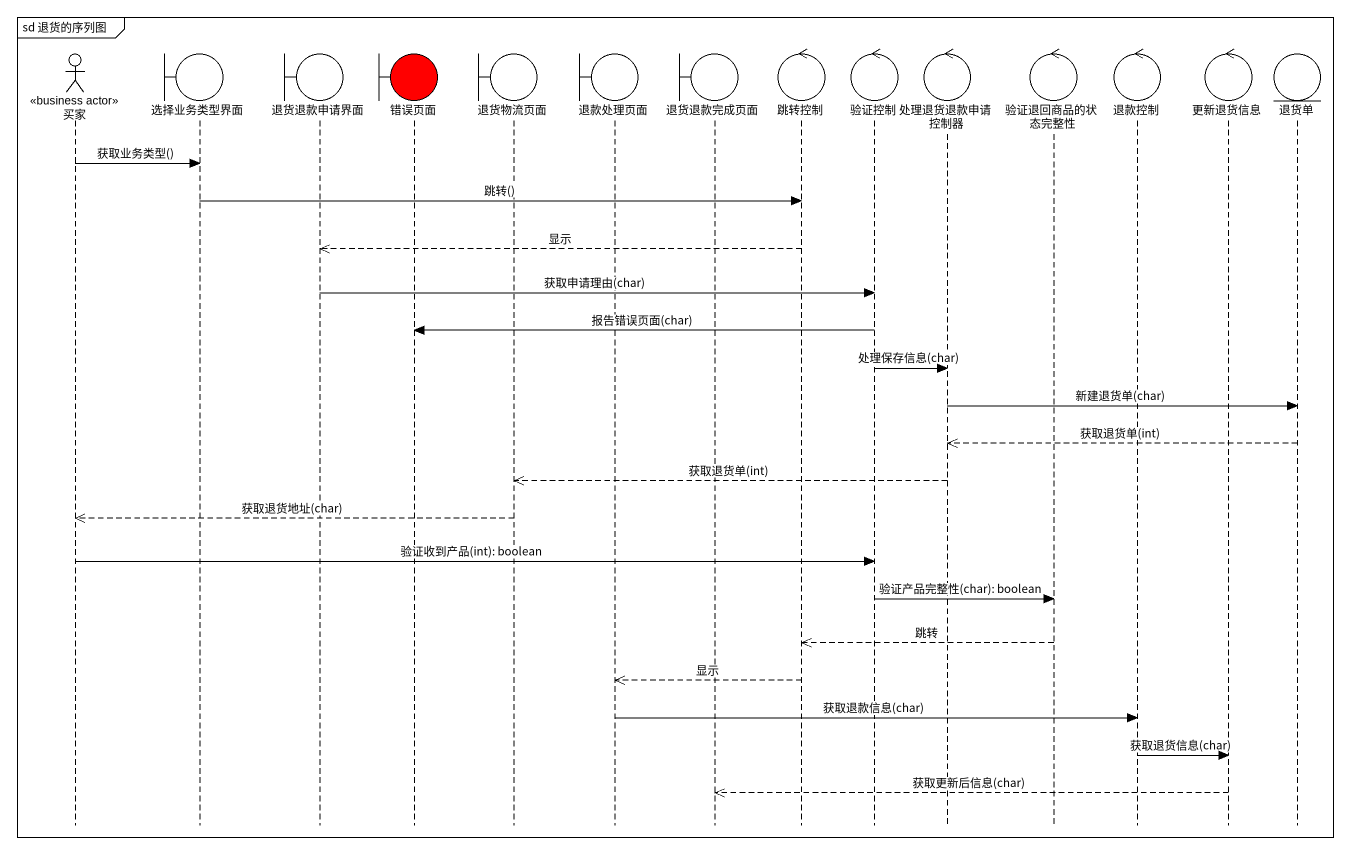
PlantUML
@startuml
mainframe sd 退货的序列图
hide footbox
actor 买家 <<business actor>>
boundary 选择业务类型界面
boundary 退货退款申请界面
boundary 错误页面 #FF0000
boundary 退货物流页面
boundary 退款处理页面
boundary 退货退款完成页面
control 跳转控制
control 验证控制
control 处理退货退款申请控制器
control 验证退回商品的状态完整性
control 退款控制
control 更新退货信息
entity 退货单

买家 -> 选择业务类型界面 : 获取业务类型()
选择业务类型界面 -> 跳转控制 : 跳转()
跳转控制 -->> 退货退款申请界面 : 显示
退货退款申请界面 -> 验证控制 : 获取申请理由(char)
验证控制 -> 错误页面 : 报告错误页面(char)
验证控制 -> 处理退货退款申请控制器 : 处理保存信息(char)
处理退货退款申请控制器 -> 退货单 : 新建退货单(char)
退货单 -->> 处理退货退款申请控制器 : 获取退货单(int)
处理退货退款申请控制器 -->> 退货物流页面 : 获取退货单(int)
退货物流页面 -->> 买家 : 获取退货地址(char)
买家 -> 验证控制 : 验证收到产品(int): boolean
验证控制 -> 验证退回商品的状态完整性 : 验证产品完整性(char): boolean
验证退回商品的状态完整性 -->> 跳转控制 : 跳转
跳转控制 -->> 退款处理页面 : 显示
退款处理页面 -> 退款控制 : 获取退款信息(char)
退款控制 -> 更新退货信息 : 获取退货信息(char)
更新退货信息 -->> 退货退款完成页面 : 获取更新后信息(char)
@enduml
